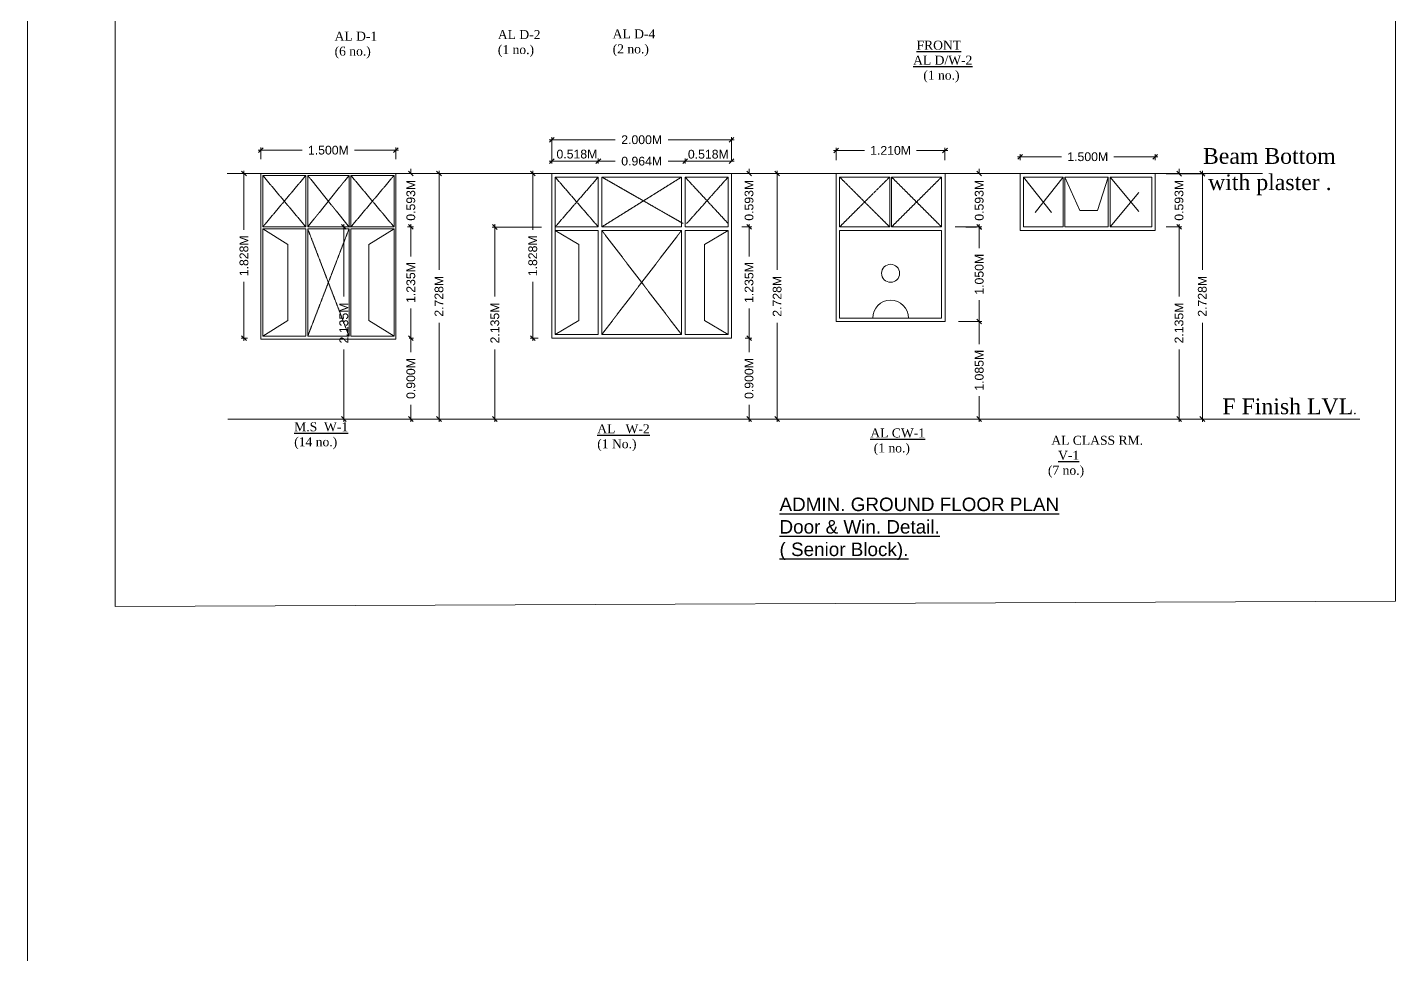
# Model space of a CAD drawing. Header units: metres. Extents: x 1545540 to 2027037, y 435419 to 693806.
# Drawn here: x 1722052 to 1737263, y 459379 to 469686 of the extents above; entities that cross this region are included whole.
import ezdxf

# ---------------------------------------------------------------- set-up
doc = ezdxf.new("R2010")
doc.units = ezdxf.units.M
doc.header["$LTSCALE"] = 1000
doc.header["$PDMODE"] = 35
doc.linetypes.add('ACAD_ISO02W100', pattern=[15, 12, -3])
doc.linetypes.add('DASHED', pattern=[0.75, 0.5, -0.25])
doc.layers.get('Defpoints').update_dxf_attribs({"lineweight": 18})
doc.layers.add('dimen', color=1, linetype='Continuous')
doc.layers.add('text', color=7, linetype='Continuous')
for name, color, linetype, lineweight in [('elevation', 1, 'Continuous', 13), ('FLOOR FINISH', 10, 'Continuous', 15), ('Text-2', 122, 'Continuous', 25), ('Ventilator', 6, 'DASHED', 18), ('Window n door', 150, 'Continuous', 15)]:
    doc.layers.add(name, color=color, linetype=linetype, lineweight=lineweight)
doc.styles.add('dim-stylus bt', font='arial.ttf')
doc.styles.add('L120', font='simplex.shx', dxfattribs={"height": 1})
doc.dimstyles.new('1      100 (big)', dxfattribs={"dimscale": 75, "dimtxt": 5, "dimasz": 3.5, "dimexe": 1.5, "dimexo": 2, "dimgap": 1, "dimtad": 0, "dimdec": 3, "dimlfac": 0.001, "dimzin": 0, "dimdsep": 46, "dimtxsty": 'dim-stylus bt', "dimblk": 'OBLIQUE', "dimcen": 0, "dimdle": 0.6, "dimclrd": 256, "dimclre": 7, "dimclrt": 256, "dimadec": 0, "dimazin": 0, "dimtfac": 0.7, "dimtdec": 3, "dimtofl": 0, "dimtmove": 1, "dimatfit": 3, "dimldrblk": 'OPEN90', "dimfxl": 0, "dimtolj": 1, "dimtzin": 0, "dimlwd": 15, "dimlwe": 15, "dimarcsym": 0})

# ---------------------------------------------------------------- blocks, each defined once
blk = doc.blocks.new('_Oblique')
at = {"color": 0, "linetype": 'ByBlock', "lineweight": -2}
blk.add_line((-0.5, -0.5), (0.5, 0.5), dxfattribs=at)
blk = doc.blocks.new('*D327')
at = {"layer": 'Defpoints', "color": 0, "transparency": 16777216}
for p in [(1726148, 468061), (1726128, 467468), (1726315, 467468)]:
    blk.add_point(p, dxfattribs=at)
at = {"layer": 'dimen', "color": 7, "lineweight": 15, "transparency": 16777216}
for p, q in [((1726298, 468061), (1726345, 468061)), ((1726278, 467468), (1726345, 467468))]:
    blk.add_line(p, q, dxfattribs=at)
at = {"layer": 'dimen', "lineweight": 15, "transparency": 16777216}
for p, q in [((1726315, 468061), (1726315, 468113)), ((1726315, 467468), (1726315, 467415))]:
    blk.add_line(p, q, dxfattribs=at)
at = {"layer": 'dimen', "lineweight": 15, "transparency": 16777216, "xscale": 52.5, "yscale": 52.5, "zscale": 52.5}
for p, rotation in [((1726315, 468061), 270), ((1726315, 467468), 90)]:
    blk.add_blockref('_Oblique', p, dxfattribs=dict(at, rotation=rotation))
at = {"layer": 'dimen', "transparency": 16777216, "insert": (1726315, 467764), "char_height": 97.5, "attachment_point": 5, "rotation": 90, "style": 'dim-stylus bt'}
blk.add_mtext('\\A1;0.593M', dxfattribs=at)
blk = doc.blocks.new('_Open90')
at = {"color": 0, "linetype": 'ByBlock', "lineweight": -2}
for p, q in [((0, 0), (-1, 0)), ((-0.5, 0.5), (0, 0)), ((0, 0), (-0.5, -0.5))]:
    blk.add_line(p, q, dxfattribs=at)
blk = doc.blocks.new('*D328')
at = {"layer": 'Defpoints', "color": 0, "transparency": 16777216}
for p in [(1726128, 467468), (1726315, 467468), (1726148, 466233)]:
    blk.add_point(p, dxfattribs=at)
at = {"layer": 'dimen', "color": 7, "lineweight": 15, "transparency": 16777216}
for p, q in [((1726278, 467468), (1726345, 467468)), ((1726298, 466233), (1726345, 466233))]:
    blk.add_line(p, q, dxfattribs=at)
at = {"layer": 'dimen', "lineweight": 15, "transparency": 16777216}
for p, q in [((1726315, 467498), (1726315, 467140)), ((1726315, 466203), (1726315, 466561))]:
    blk.add_line(p, q, dxfattribs=at)
at = {"layer": 'dimen', "lineweight": 15, "transparency": 16777216, "xscale": 52.5, "yscale": 52.5, "zscale": 52.5}
for p, rotation in [((1726315, 467468), 90), ((1726315, 466233), 270)]:
    blk.add_blockref('_Oblique', p, dxfattribs=dict(at, rotation=rotation))
at = {"layer": 'dimen', "transparency": 16777216, "insert": (1726315, 466850), "char_height": 97.5, "attachment_point": 5, "rotation": 90, "style": 'dim-stylus bt'}
blk.add_mtext('\\A1;1.235M', dxfattribs=at)
blk = doc.blocks.new('*D329')
at = {"layer": 'Defpoints', "color": 0, "transparency": 16777216}
for p in [(1726148, 468321), (1724648, 468073), (1726148, 468073)]:
    blk.add_point(p, dxfattribs=at)
at = {"layer": 'dimen', "lineweight": 15, "transparency": 16777216}
for p, q in [((1724618, 468321), (1725108, 468321)), ((1726178, 468321), (1725688, 468321))]:
    blk.add_line(p, q, dxfattribs=at)
at = {"layer": 'dimen', "color": 7, "lineweight": 15, "transparency": 16777216}
for p, q in [((1724648, 468223), (1724648, 468351)), ((1726148, 468223), (1726148, 468351))]:
    blk.add_line(p, q, dxfattribs=at)
at = {"layer": 'dimen', "lineweight": 15, "transparency": 16777216, "xscale": 52.5, "yscale": 52.5, "zscale": 52.5, "rotation": 180}
blk.add_blockref('_Oblique', (1724648, 468321), dxfattribs=at)
at = {"layer": 'dimen', "lineweight": 15, "transparency": 16777216, "xscale": 52.5, "yscale": 52.5, "zscale": 52.5}
blk.add_blockref('_Oblique', (1726148, 468321), dxfattribs=at)
at = {"layer": 'dimen', "transparency": 16777216, "insert": (1725398, 468321), "char_height": 97.5, "attachment_point": 5, "style": 'dim-stylus bt'}
blk.add_mtext('\\A1;1.500M', dxfattribs=at)
blk = doc.blocks.new('*D330')
at = {"layer": 'Defpoints', "color": 0, "transparency": 16777216}
for p in [(1726148, 468061), (1726148, 465333), (1726628, 465333)]:
    blk.add_point(p, dxfattribs=at)
at = {"layer": 'dimen', "color": 7, "lineweight": 15, "transparency": 16777216}
for p, q in [((1726298, 468061), (1726658, 468061)), ((1726298, 465333), (1726658, 465333))]:
    blk.add_line(p, q, dxfattribs=at)
at = {"layer": 'dimen', "lineweight": 15, "transparency": 16777216}
for p, q in [((1726628, 468091), (1726628, 466992)), ((1726628, 465303), (1726628, 466402))]:
    blk.add_line(p, q, dxfattribs=at)
at = {"layer": 'dimen', "lineweight": 15, "transparency": 16777216, "xscale": 52.5, "yscale": 52.5, "zscale": 52.5}
for p, rotation in [((1726628, 468061), 90), ((1726628, 465333), 270)]:
    blk.add_blockref('_Oblique', p, dxfattribs=dict(at, rotation=rotation))
at = {"layer": 'dimen', "transparency": 16777216, "insert": (1726628, 466697), "char_height": 97.5, "attachment_point": 5, "rotation": 90, "style": 'dim-stylus bt'}
blk.add_mtext('\\A1;2.728M', dxfattribs=at)
blk = doc.blocks.new('*D331')
at = {"layer": 'Defpoints', "color": 0, "transparency": 16777216}
for p in [(1726148, 466233), (1726148, 465333), (1726315, 465333)]:
    blk.add_point(p, dxfattribs=at)
at = {"layer": 'dimen', "color": 7, "lineweight": 15, "transparency": 16777216}
for p, q in [((1726298, 466233), (1726345, 466233)), ((1726298, 465333), (1726345, 465333))]:
    blk.add_line(p, q, dxfattribs=at)
at = {"layer": 'dimen', "lineweight": 15, "transparency": 16777216}
for p, q in [((1726315, 466263), (1726315, 466077)), ((1726315, 465303), (1726315, 465489))]:
    blk.add_line(p, q, dxfattribs=at)
at = {"layer": 'dimen', "lineweight": 15, "transparency": 16777216, "xscale": 52.5, "yscale": 52.5, "zscale": 52.5}
for p, rotation in [((1726315, 466233), 90), ((1726315, 465333), 270)]:
    blk.add_blockref('_Oblique', p, dxfattribs=dict(at, rotation=rotation))
at = {"layer": 'dimen', "transparency": 16777216, "insert": (1726315, 465783), "char_height": 97.5, "attachment_point": 5, "rotation": 90, "style": 'dim-stylus bt'}
blk.add_mtext('\\A1;0.900M', dxfattribs=at)
blk = doc.blocks.new('*D332')
at = {"layer": 'Defpoints', "color": 0, "transparency": 16777216}
for p in [(1724648, 468061), (1724460, 466233), (1724648, 466233)]:
    blk.add_point(p, dxfattribs=at)
at = {"layer": 'dimen', "color": 7, "lineweight": 15, "transparency": 16777216}
for p, q in [((1724498, 468061), (1724430, 468061)), ((1724498, 466233), (1724430, 466233))]:
    blk.add_line(p, q, dxfattribs=at)
at = {"layer": 'dimen', "lineweight": 15, "transparency": 16777216}
for p, q in [((1724460, 468091), (1724460, 467436)), ((1724460, 466203), (1724460, 466857))]:
    blk.add_line(p, q, dxfattribs=at)
at = {"layer": 'dimen', "lineweight": 15, "transparency": 16777216, "xscale": 52.5, "yscale": 52.5, "zscale": 52.5}
for p, rotation in [((1724460, 468061), 90), ((1724460, 466233), 270)]:
    blk.add_blockref('_Oblique', p, dxfattribs=dict(at, rotation=rotation))
at = {"layer": 'dimen', "transparency": 16777216, "insert": (1724460, 467147), "char_height": 97.5, "attachment_point": 5, "rotation": 90, "style": 'dim-stylus bt'}
blk.add_mtext('\\A1;1.828M', dxfattribs=at)
blk = doc.blocks.new('*D333')
at = {"layer": 'Defpoints', "color": 0, "transparency": 16777216}
for p in [(1734560, 468060), (1734560, 467468), (1734855, 467468)]:
    blk.add_point(p, dxfattribs=at)
at = {"layer": 'dimen', "color": 7, "lineweight": 15, "transparency": 16777216}
for p, q in [((1734710, 468060), (1734885, 468060)), ((1734710, 467468), (1734885, 467468))]:
    blk.add_line(p, q, dxfattribs=at)
at = {"layer": 'dimen', "lineweight": 15, "transparency": 16777216}
for p, q in [((1734855, 468060), (1734855, 468113)), ((1734855, 467468), (1734855, 467415))]:
    blk.add_line(p, q, dxfattribs=at)
at = {"layer": 'dimen', "lineweight": 15, "transparency": 16777216, "xscale": 52.5, "yscale": 52.5, "zscale": 52.5}
for p, rotation in [((1734855, 468060), 270), ((1734855, 467468), 90)]:
    blk.add_blockref('_Oblique', p, dxfattribs=dict(at, rotation=rotation))
at = {"layer": 'dimen', "transparency": 16777216, "insert": (1734855, 467764), "char_height": 97.5, "attachment_point": 5, "rotation": 90, "style": 'dim-stylus bt'}
blk.add_mtext('\\A1;0.593M', dxfattribs=at)
blk = doc.blocks.new('*D334')
at = {"layer": 'Defpoints', "color": 0, "transparency": 16777216}
for p in [(1734590, 468248), (1733090, 468060), (1734590, 468060)]:
    blk.add_point(p, dxfattribs=at)
at = {"layer": 'dimen', "lineweight": 15, "transparency": 16777216}
for p, q in [((1733060, 468248), (1733550, 468248)), ((1734620, 468248), (1734129, 468248))]:
    blk.add_line(p, q, dxfattribs=at)
at = {"layer": 'dimen', "color": 7, "lineweight": 15, "transparency": 16777216}
for p, q in [((1733090, 468210), (1733090, 468278)), ((1734590, 468210), (1734590, 468278))]:
    blk.add_line(p, q, dxfattribs=at)
at = {"layer": 'dimen', "lineweight": 15, "transparency": 16777216, "xscale": 52.5, "yscale": 52.5, "zscale": 52.5, "rotation": 180}
blk.add_blockref('_Oblique', (1733090, 468248), dxfattribs=at)
at = {"layer": 'dimen', "lineweight": 15, "transparency": 16777216, "xscale": 52.5, "yscale": 52.5, "zscale": 52.5}
blk.add_blockref('_Oblique', (1734590, 468248), dxfattribs=at)
at = {"layer": 'dimen', "transparency": 16777216, "insert": (1733840, 468248), "char_height": 97.5, "attachment_point": 5, "style": 'dim-stylus bt'}
blk.add_mtext('\\A1;1.500M', dxfattribs=at)
blk = doc.blocks.new('*D335')
at = {"layer": 'Defpoints', "color": 0, "transparency": 16777216}
for p in [(1734560, 467468), (1734560, 465333), (1734855, 465333)]:
    blk.add_point(p, dxfattribs=at)
at = {"layer": 'dimen', "color": 7, "lineweight": 15, "transparency": 16777216}
for p, q in [((1734710, 467468), (1734885, 467468)), ((1734710, 465333), (1734885, 465333))]:
    blk.add_line(p, q, dxfattribs=at)
at = {"layer": 'dimen', "lineweight": 15, "transparency": 16777216}
for p, q in [((1734855, 467498), (1734855, 466695)), ((1734855, 465303), (1734855, 466105))]:
    blk.add_line(p, q, dxfattribs=at)
at = {"layer": 'dimen', "lineweight": 15, "transparency": 16777216, "xscale": 52.5, "yscale": 52.5, "zscale": 52.5}
for p, rotation in [((1734855, 467468), 90), ((1734855, 465333), 270)]:
    blk.add_blockref('_Oblique', p, dxfattribs=dict(at, rotation=rotation))
at = {"layer": 'dimen', "transparency": 16777216, "insert": (1734855, 466400), "char_height": 97.5, "attachment_point": 5, "rotation": 90, "style": 'dim-stylus bt'}
blk.add_mtext('\\A1;2.135M', dxfattribs=at)
blk = doc.blocks.new('*D336')
at = {"layer": 'Defpoints', "color": 0, "transparency": 16777216}
for p in [(1734560, 468060), (1735114, 465333), (1735114, 465333)]:
    blk.add_point(p, dxfattribs=at)
at = {"layer": 'dimen', "color": 7, "lineweight": 15, "transparency": 16777216}
for p, q in [((1734710, 468060), (1735144, 468060)), ((1734964, 465333), (1735084, 465333))]:
    blk.add_line(p, q, dxfattribs=at)
at = {"layer": 'dimen', "lineweight": 15, "transparency": 16777216}
for p, q in [((1735114, 468090), (1735114, 466992)), ((1735114, 465303), (1735114, 466402))]:
    blk.add_line(p, q, dxfattribs=at)
at = {"layer": 'dimen', "lineweight": 15, "transparency": 16777216, "xscale": 52.5, "yscale": 52.5, "zscale": 52.5}
for p, rotation in [((1735114, 468060), 90), ((1735114, 465333), 270)]:
    blk.add_blockref('_Oblique', p, dxfattribs=dict(at, rotation=rotation))
at = {"layer": 'dimen', "transparency": 16777216, "insert": (1735114, 466697), "char_height": 97.5, "attachment_point": 5, "rotation": 90, "style": 'dim-stylus bt'}
blk.add_mtext('\\A1;2.728M', dxfattribs=at)
blk = doc.blocks.new('*D337')
at = {"layer": 'Defpoints', "color": 0, "transparency": 16777216}
for p in [(1731043, 468318), (1731043, 468061), (1732253, 468061)]:
    blk.add_point(p, dxfattribs=at)
at = {"layer": 'dimen', "lineweight": 15, "transparency": 16777216}
for p, q in [((1731013, 468318), (1731359, 468318)), ((1732283, 468318), (1731938, 468318))]:
    blk.add_line(p, q, dxfattribs=at)
at = {"layer": 'dimen', "color": 7, "lineweight": 15, "transparency": 16777216}
for p, q in [((1731043, 468211), (1731043, 468348)), ((1732253, 468211), (1732253, 468348))]:
    blk.add_line(p, q, dxfattribs=at)
at = {"layer": 'dimen', "lineweight": 15, "transparency": 16777216, "xscale": 52.5, "yscale": 52.5, "zscale": 52.5, "rotation": 180}
blk.add_blockref('_Oblique', (1731043, 468318), dxfattribs=at)
at = {"layer": 'dimen', "lineweight": 15, "transparency": 16777216, "xscale": 52.5, "yscale": 52.5, "zscale": 52.5}
blk.add_blockref('_Oblique', (1732253, 468318), dxfattribs=at)
at = {"layer": 'dimen', "transparency": 16777216, "insert": (1731648, 468318), "char_height": 97.5, "attachment_point": 5, "style": 'dim-stylus bt'}
blk.add_mtext('\\A1;1.210M', dxfattribs=at)
blk = doc.blocks.new('*D338')
at = {"layer": 'Defpoints', "color": 0, "transparency": 16777216}
for p in [(1732253, 468061), (1732215, 467468), (1732634, 467468)]:
    blk.add_point(p, dxfattribs=at)
at = {"layer": 'dimen', "color": 7, "lineweight": 15, "transparency": 16777216}
for p, q in [((1732403, 468061), (1732664, 468061)), ((1732365, 467468), (1732664, 467468))]:
    blk.add_line(p, q, dxfattribs=at)
at = {"layer": 'dimen', "lineweight": 15, "transparency": 16777216}
for p, q in [((1732634, 468061), (1732634, 468113)), ((1732634, 467468), (1732634, 467415))]:
    blk.add_line(p, q, dxfattribs=at)
at = {"layer": 'dimen', "lineweight": 15, "transparency": 16777216, "xscale": 52.5, "yscale": 52.5, "zscale": 52.5}
for p, rotation in [((1732634, 468061), 270), ((1732634, 467468), 90)]:
    blk.add_blockref('_Oblique', p, dxfattribs=dict(at, rotation=rotation))
at = {"layer": 'dimen', "transparency": 16777216, "insert": (1732634, 467764), "char_height": 97.5, "attachment_point": 5, "rotation": 90, "style": 'dim-stylus bt'}
blk.add_mtext('\\A1;0.593M', dxfattribs=at)
blk = doc.blocks.new('*D339')
at = {"layer": 'Defpoints', "color": 0, "transparency": 16777216}
for p in [(1732253, 466417), (1732253, 465333), (1732634, 465333)]:
    blk.add_point(p, dxfattribs=at)
at = {"layer": 'dimen', "color": 7, "lineweight": 15, "transparency": 16777216}
for p, q in [((1732403, 466417), (1732664, 466417)), ((1732403, 465333), (1732664, 465333))]:
    blk.add_line(p, q, dxfattribs=at)
at = {"layer": 'dimen', "lineweight": 15, "transparency": 16777216}
for p, q in [((1732634, 466447), (1732634, 466165)), ((1732634, 465303), (1732634, 465586))]:
    blk.add_line(p, q, dxfattribs=at)
at = {"layer": 'dimen', "lineweight": 15, "transparency": 16777216, "xscale": 52.5, "yscale": 52.5, "zscale": 52.5}
for p, rotation in [((1732634, 466417), 90), ((1732634, 465333), 270)]:
    blk.add_blockref('_Oblique', p, dxfattribs=dict(at, rotation=rotation))
at = {"layer": 'dimen', "transparency": 16777216, "insert": (1732634, 465875), "char_height": 97.5, "attachment_point": 5, "rotation": 90, "style": 'dim-stylus bt'}
blk.add_mtext('\\A1;1.085M', dxfattribs=at)
blk = doc.blocks.new('*D340')
at = {"layer": 'Defpoints', "color": 0, "transparency": 16777216}
for p in [(1732634, 467467), (1732634, 466417), (1732634, 466417)]:
    blk.add_point(p, dxfattribs=at)
at = {"layer": 'dimen', "color": 7, "lineweight": 15, "transparency": 16777216}
for p, q in [((1732484, 467467), (1732604, 467467)), ((1732484, 466417), (1732604, 466417))]:
    blk.add_line(p, q, dxfattribs=at)
at = {"layer": 'dimen', "lineweight": 15, "transparency": 16777216}
for p, q in [((1732634, 467497), (1732634, 467232)), ((1732634, 466387), (1732634, 466653))]:
    blk.add_line(p, q, dxfattribs=at)
at = {"layer": 'dimen', "lineweight": 15, "transparency": 16777216, "xscale": 52.5, "yscale": 52.5, "zscale": 52.5}
for p, rotation in [((1732634, 467467), 90), ((1732634, 466417), 270)]:
    blk.add_blockref('_Oblique', p, dxfattribs=dict(at, rotation=rotation))
at = {"layer": 'dimen', "transparency": 16777216, "insert": (1732634, 466942), "char_height": 97.5, "attachment_point": 5, "rotation": 90, "style": 'dim-stylus bt'}
blk.add_mtext('\\A1;1.050M', dxfattribs=at)
blk = doc.blocks.new('*D348')
at = {"layer": 'Defpoints', "color": 0, "transparency": 16777216}
for p in [(1729881, 468061), (1729843, 467468), (1730075, 467468)]:
    blk.add_point(p, dxfattribs=at)
at = {"layer": 'dimen', "color": 7, "lineweight": 15, "transparency": 16777216}
for p, q in [((1730031, 468061), (1730105, 468061)), ((1729993, 467468), (1730105, 467468))]:
    blk.add_line(p, q, dxfattribs=at)
at = {"layer": 'dimen', "lineweight": 15, "transparency": 16777216}
for p, q in [((1730075, 468061), (1730075, 468114)), ((1730075, 467468), (1730075, 467415))]:
    blk.add_line(p, q, dxfattribs=at)
at = {"layer": 'dimen', "lineweight": 15, "transparency": 16777216, "xscale": 52.5, "yscale": 52.5, "zscale": 52.5}
for p, rotation in [((1730075, 468061), 270), ((1730075, 467468), 90)]:
    blk.add_blockref('_Oblique', p, dxfattribs=dict(at, rotation=rotation))
at = {"layer": 'dimen', "transparency": 16777216, "insert": (1730075, 467764), "char_height": 97.5, "attachment_point": 5, "rotation": 90, "style": 'dim-stylus bt'}
blk.add_mtext('\\A1;0.593M', dxfattribs=at)
blk = doc.blocks.new('*D349')
at = {"layer": 'Defpoints', "color": 0, "transparency": 16777216}
for p in [(1729843, 467468), (1730075, 467468), (1729881, 466233)]:
    blk.add_point(p, dxfattribs=at)
at = {"layer": 'dimen', "color": 7, "lineweight": 15, "transparency": 16777216}
for p, q in [((1729993, 467468), (1730105, 467468)), ((1730031, 466233), (1730105, 466233))]:
    blk.add_line(p, q, dxfattribs=at)
at = {"layer": 'dimen', "lineweight": 15, "transparency": 16777216}
for p, q in [((1730075, 467498), (1730075, 467140)), ((1730075, 466203), (1730075, 466561))]:
    blk.add_line(p, q, dxfattribs=at)
at = {"layer": 'dimen', "lineweight": 15, "transparency": 16777216, "xscale": 52.5, "yscale": 52.5, "zscale": 52.5}
for p, rotation in [((1730075, 467468), 90), ((1730075, 466233), 270)]:
    blk.add_blockref('_Oblique', p, dxfattribs=dict(at, rotation=rotation))
at = {"layer": 'dimen', "transparency": 16777216, "insert": (1730075, 466850), "char_height": 97.5, "attachment_point": 5, "rotation": 90, "style": 'dim-stylus bt'}
blk.add_mtext('\\A1;1.235M', dxfattribs=at)
blk = doc.blocks.new('*D350')
at = {"layer": 'Defpoints', "color": 0, "transparency": 16777216}
for p in [(1729881, 468061), (1729907, 465333), (1730387, 465333)]:
    blk.add_point(p, dxfattribs=at)
at = {"layer": 'dimen', "color": 7, "lineweight": 15, "transparency": 16777216}
for p, q in [((1730031, 468061), (1730417, 468061)), ((1730057, 465333), (1730417, 465333))]:
    blk.add_line(p, q, dxfattribs=at)
at = {"layer": 'dimen', "lineweight": 15, "transparency": 16777216}
for p, q in [((1730387, 468091), (1730387, 466992)), ((1730387, 465303), (1730387, 466402))]:
    blk.add_line(p, q, dxfattribs=at)
at = {"layer": 'dimen', "lineweight": 15, "transparency": 16777216, "xscale": 52.5, "yscale": 52.5, "zscale": 52.5}
for p, rotation in [((1730387, 468061), 90), ((1730387, 465333), 270)]:
    blk.add_blockref('_Oblique', p, dxfattribs=dict(at, rotation=rotation))
at = {"layer": 'dimen', "transparency": 16777216, "insert": (1730387, 466697), "char_height": 97.5, "attachment_point": 5, "rotation": 90, "style": 'dim-stylus bt'}
blk.add_mtext('\\A1;2.728M', dxfattribs=at)
blk = doc.blocks.new('*D351')
at = {"layer": 'Defpoints', "color": 0, "transparency": 16777216}
for p in [(1729884, 466233), (1729907, 465333), (1730075, 465333)]:
    blk.add_point(p, dxfattribs=at)
at = {"layer": 'dimen', "color": 7, "lineweight": 15, "transparency": 16777216}
for p, q in [((1730034, 466233), (1730105, 466233)), ((1730057, 465333), (1730105, 465333))]:
    blk.add_line(p, q, dxfattribs=at)
at = {"layer": 'dimen', "lineweight": 15, "transparency": 16777216}
for p, q in [((1730075, 466263), (1730075, 466077)), ((1730075, 465303), (1730075, 465489))]:
    blk.add_line(p, q, dxfattribs=at)
at = {"layer": 'dimen', "lineweight": 15, "transparency": 16777216, "xscale": 52.5, "yscale": 52.5, "zscale": 52.5}
for p, rotation in [((1730075, 466233), 90), ((1730075, 465333), 270)]:
    blk.add_blockref('_Oblique', p, dxfattribs=dict(at, rotation=rotation))
at = {"layer": 'dimen', "transparency": 16777216, "insert": (1730075, 465783), "char_height": 97.5, "attachment_point": 5, "rotation": 90, "style": 'dim-stylus bt'}
blk.add_mtext('\\A1;0.900M', dxfattribs=at)
blk = doc.blocks.new('*D352')
at = {"layer": 'Defpoints', "color": 0, "transparency": 16777216}
for p in [(1727881, 468061), (1727671, 466233), (1727881, 466233)]:
    blk.add_point(p, dxfattribs=at)
at = {"layer": 'dimen', "color": 7, "lineweight": 15, "transparency": 16777216}
for p, q in [((1727731, 468061), (1727641, 468061)), ((1727731, 466233), (1727641, 466233))]:
    blk.add_line(p, q, dxfattribs=at)
at = {"layer": 'dimen', "lineweight": 15, "transparency": 16777216}
for p, q in [((1727671, 468091), (1727671, 467436)), ((1727671, 466203), (1727671, 466857))]:
    blk.add_line(p, q, dxfattribs=at)
at = {"layer": 'dimen', "lineweight": 15, "transparency": 16777216, "xscale": 52.5, "yscale": 52.5, "zscale": 52.5}
for p, rotation in [((1727671, 468061), 90), ((1727671, 466233), 270)]:
    blk.add_blockref('_Oblique', p, dxfattribs=dict(at, rotation=rotation))
at = {"layer": 'dimen', "transparency": 16777216, "insert": (1727671, 467147), "char_height": 97.5, "attachment_point": 5, "rotation": 90, "style": 'dim-stylus bt'}
blk.add_mtext('\\A1;1.828M', dxfattribs=at)
blk = doc.blocks.new('*D353')
at = {"layer": 'Defpoints', "color": 0, "transparency": 16777216}
for p in [(1727881, 468437), (1727881, 468073), (1729881, 468073)]:
    blk.add_point(p, dxfattribs=at)
at = {"layer": 'dimen', "lineweight": 15, "transparency": 16777216}
for p, q in [((1727851, 468437), (1728586, 468437)), ((1729911, 468437), (1729176, 468437))]:
    blk.add_line(p, q, dxfattribs=at)
at = {"layer": 'dimen', "color": 7, "lineweight": 15, "transparency": 16777216}
for p, q in [((1727881, 468223), (1727881, 468467)), ((1729881, 468223), (1729881, 468467))]:
    blk.add_line(p, q, dxfattribs=at)
at = {"layer": 'dimen', "lineweight": 15, "transparency": 16777216, "xscale": 52.5, "yscale": 52.5, "zscale": 52.5, "rotation": 180}
blk.add_blockref('_Oblique', (1727881, 468437), dxfattribs=at)
at = {"layer": 'dimen', "lineweight": 15, "transparency": 16777216, "xscale": 52.5, "yscale": 52.5, "zscale": 52.5}
blk.add_blockref('_Oblique', (1729881, 468437), dxfattribs=at)
at = {"layer": 'dimen', "transparency": 16777216, "insert": (1728881, 468437), "char_height": 97.5, "attachment_point": 5, "style": 'dim-stylus bt'}
blk.add_mtext('\\A1;2.000M', dxfattribs=at)
blk = doc.blocks.new('*D354')
at = {"layer": 'Defpoints', "color": 0, "transparency": 16777216}
for p in [(1729363, 468199), (1729881, 468061), (1729363, 468023)]:
    blk.add_point(p, dxfattribs=at)
at = {"layer": 'dimen', "color": 7, "lineweight": 15, "transparency": 16777216}
for p, q in [((1729363, 468173), (1729363, 468229)), ((1729881, 468211), (1729881, 468229))]:
    blk.add_line(p, q, dxfattribs=at)
at = {"layer": 'dimen', "lineweight": 15, "transparency": 16777216}
blk.add_line((1729911, 468199), (1729333, 468199), dxfattribs=at)
at = {"layer": 'dimen', "lineweight": 15, "transparency": 16777216, "xscale": 52.5, "yscale": 52.5, "zscale": 52.5, "rotation": 180}
blk.add_blockref('_Oblique', (1729363, 468199), dxfattribs=at)
at = {"layer": 'dimen', "lineweight": 15, "transparency": 16777216, "xscale": 52.5, "yscale": 52.5, "zscale": 52.5}
blk.add_blockref('_Oblique', (1729881, 468199), dxfattribs=at)
at = {"layer": 'dimen', "transparency": 16777216, "insert": (1729622, 468276), "char_height": 97.5, "attachment_point": 5, "style": 'dim-stylus bt'}
blk.add_mtext('\\A1;0.518M', dxfattribs=at)
blk = doc.blocks.new('*D355')
at = {"layer": 'Defpoints', "color": 0, "transparency": 16777216}
for p in [(1728399, 468199), (1728399, 468023), (1729363, 468023)]:
    blk.add_point(p, dxfattribs=at)
at = {"layer": 'dimen', "color": 7, "lineweight": 15, "transparency": 16777216}
for p, q in [((1728399, 468173), (1728399, 468229)), ((1729363, 468173), (1729363, 468229))]:
    blk.add_line(p, q, dxfattribs=at)
at = {"layer": 'dimen', "lineweight": 15, "transparency": 16777216}
for p, q in [((1728369, 468199), (1728587, 468199)), ((1729393, 468199), (1729175, 468199))]:
    blk.add_line(p, q, dxfattribs=at)
at = {"layer": 'dimen', "lineweight": 15, "transparency": 16777216, "xscale": 52.5, "yscale": 52.5, "zscale": 52.5, "rotation": 180}
blk.add_blockref('_Oblique', (1728399, 468199), dxfattribs=at)
at = {"layer": 'dimen', "lineweight": 15, "transparency": 16777216, "xscale": 52.5, "yscale": 52.5, "zscale": 52.5}
blk.add_blockref('_Oblique', (1729363, 468199), dxfattribs=at)
at = {"layer": 'dimen', "transparency": 16777216, "insert": (1728881, 468199), "char_height": 97.5, "attachment_point": 5, "style": 'dim-stylus bt'}
blk.add_mtext('\\A1;0.964M', dxfattribs=at)
blk = doc.blocks.new('*D356')
at = {"layer": 'Defpoints', "color": 0, "transparency": 16777216}
for p in [(1727881, 468199), (1727881, 468023), (1728399, 468023)]:
    blk.add_point(p, dxfattribs=at)
at = {"layer": 'dimen', "color": 7, "lineweight": 15, "transparency": 16777216}
for p, q in [((1727881, 468173), (1727881, 468229)), ((1728399, 468173), (1728399, 468229))]:
    blk.add_line(p, q, dxfattribs=at)
at = {"layer": 'dimen', "lineweight": 15, "transparency": 16777216}
blk.add_line((1728429, 468199), (1727851, 468199), dxfattribs=at)
at = {"layer": 'dimen', "lineweight": 15, "transparency": 16777216, "xscale": 52.5, "yscale": 52.5, "zscale": 52.5, "rotation": 180}
blk.add_blockref('_Oblique', (1727881, 468199), dxfattribs=at)
at = {"layer": 'dimen', "lineweight": 15, "transparency": 16777216, "xscale": 52.5, "yscale": 52.5, "zscale": 52.5}
blk.add_blockref('_Oblique', (1728399, 468199), dxfattribs=at)
at = {"layer": 'dimen', "transparency": 16777216, "insert": (1728161, 468277), "char_height": 97.5, "attachment_point": 5, "style": 'dim-stylus bt'}
blk.add_mtext('\\A1;0.518M', dxfattribs=at)
blk = doc.blocks.new('*D357')
at = {"layer": 'Defpoints', "color": 0, "transparency": 16777216}
for p in [(1727919, 467467), (1727249, 465333), (1727919, 465333)]:
    blk.add_point(p, dxfattribs=at)
at = {"layer": 'dimen', "color": 7, "lineweight": 15, "transparency": 16777216}
for p, q in [((1727769, 467467), (1727219, 467467)), ((1727769, 465333), (1727219, 465333))]:
    blk.add_line(p, q, dxfattribs=at)
at = {"layer": 'dimen', "lineweight": 15, "transparency": 16777216}
for p, q in [((1727249, 467497), (1727249, 466695)), ((1727249, 465303), (1727249, 466105))]:
    blk.add_line(p, q, dxfattribs=at)
at = {"layer": 'dimen', "lineweight": 15, "transparency": 16777216, "xscale": 52.5, "yscale": 52.5, "zscale": 52.5}
for p, rotation in [((1727249, 467467), 90), ((1727249, 465333), 270)]:
    blk.add_blockref('_Oblique', p, dxfattribs=dict(at, rotation=rotation))
at = {"layer": 'dimen', "transparency": 16777216, "insert": (1727249, 466400), "char_height": 97.5, "attachment_point": 5, "rotation": 90, "style": 'dim-stylus bt'}
blk.add_mtext('\\A1;2.135M', dxfattribs=at)
blk = doc.blocks.new('*D358')
at = {"layer": 'Defpoints', "color": 0, "transparency": 16777216}
for p in [(1726128, 467468), (1725570, 465333), (1726128, 465333)]:
    blk.add_point(p, dxfattribs=at)
at = {"layer": 'dimen', "color": 7, "lineweight": 15, "transparency": 16777216}
for p, q in [((1725978, 467468), (1725540, 467468)), ((1725978, 465333), (1725540, 465333))]:
    blk.add_line(p, q, dxfattribs=at)
at = {"layer": 'dimen', "lineweight": 15, "transparency": 16777216}
for p, q in [((1725570, 467498), (1725570, 466695)), ((1725570, 465303), (1725570, 466105))]:
    blk.add_line(p, q, dxfattribs=at)
at = {"layer": 'dimen', "lineweight": 15, "transparency": 16777216, "xscale": 52.5, "yscale": 52.5, "zscale": 52.5}
for p, rotation in [((1725570, 467468), 90), ((1725570, 465333), 270)]:
    blk.add_blockref('_Oblique', p, dxfattribs=dict(at, rotation=rotation))
at = {"layer": 'dimen', "transparency": 16777216, "insert": (1725570, 466400), "char_height": 97.5, "attachment_point": 5, "rotation": 90, "style": 'dim-stylus bt'}
blk.add_mtext('\\A1;2.135M', dxfattribs=at)

msp = doc.modelspace()

# ---------------------------------------------------------------- linework, layer by layer
at = {"layer": 'Defpoints', "ltscale": 50}
msp.add_line((1722051.6517, 448293.9427), (1722051.6517, 479467.9928), dxfattribs=at)
at = {"layer": 'Defpoints', "ltscale": 0.05}
msp.add_lwpolyline([(1723028.9, 474702.2909), (1737262.8445, 474702.2909), (1737262.8445, 463307.0923), (1723028.9, 463249.1853)], close=True, dxfattribs=at)
at = {"layer": 'elevation', "ltscale": 0.05}
msp.add_line((1724273.6535, 468060.7651), (1735783.7313, 468060.7651), dxfattribs=at)
at = {"layer": 'FLOOR FINISH', "ltscale": 0.05}
msp.add_line((1736865.873, 465332.7651), (1724281.6535, 465332.7651), dxfattribs=at)
at = {"layer": 'Ventilator', "linetype": 'Continuous'}
for p, q in [((1733565.0329, 468022.4867), (1733127.5329, 468022.4867)), ((1733127.5329, 468022.4867), (1733127.5329, 467467.7651)), ((1733565.0329, 468022.4867), (1733565.0329, 467467.7651)), ((1734067.5329, 468022.4867), (1733585.0329, 468022.4867)), ((1733585.0329, 468022.4867), (1733585.0329, 467467.7651)), ((1734067.5329, 467467.7651), (1734067.5329, 468022.4867)), ((1734551.5329, 468022.4867), (1734087.5329, 468022.4867)), ((1734087.5329, 467467.7651), (1734087.5329, 468022.4867)), ((1734551.5329, 467467.7651), (1734551.5329, 468022.4867)), ((1733585.0329, 467467.7651), (1734067.5329, 467467.7651)), ((1734087.5329, 467467.7651), (1734551.5329, 467467.7651))]:
    msp.add_line(p, q, dxfattribs=at)
at = {"layer": 'Ventilator'}
for p, q in [((1733565.0329, 468022.4867), (1733127.5329, 467467.7651)), ((1733127.5329, 468022.4867), (1733565.0329, 467467.7651)), ((1733585.0329, 468022.4867), (1733750.5542, 467650.544)), ((1734067.5329, 468022.4867), (1733950.0117, 467650.544)), ((1734087.5329, 468022.4867), (1734551.5329, 467467.7651)), ((1734087.5329, 467467.7651), (1734551.5329, 468022.4867)), ((1733750.5542, 467650.544), (1733950.0117, 467650.544)), ((1733127.5329, 467467.7651), (1733565.0329, 467467.7651))]:
    msp.add_line(p, q, dxfattribs=at)
at = {"layer": 'Ventilator', "linetype": 'Continuous'}
msp.add_lwpolyline([(1734091.5329, 467429.7651), (1734589.5329, 467429.7651), (1734589.5329, 468060.4867), (1733089.5329, 468060.4867), (1733089.5329, 467429.7651)], close=True, dxfattribs=at)
at = {"layer": 'Window n door', "ltscale": 0.05}
for p, q in [((1727880.8508, 468060.7651), (1729880.8508, 468060.7651)), ((1727880.8508, 466232.7651), (1727880.8508, 468060.7651)), ((1729880.8508, 468060.7651), (1729880.8508, 466232.7651)), ((1731043.3394, 466417.4867), (1731043.3394, 468060.7651)), ((1732253.3394, 468060.7651), (1731043.3394, 468060.7651)), ((1732253.3394, 466417.4867), (1732253.3394, 468060.7651)), ((1724667.9948, 468040.7651), (1725147.9948, 468040.7651)), ((1724667.9948, 467467.7651), (1724667.9948, 468040.7651)), ((1725147.9948, 467467.7651), (1725147.9948, 468040.7651)), ((1725167.9948, 468040.7651), (1725627.9948, 468040.7651)), ((1725167.9948, 467467.7651), (1725167.9948, 468040.7651)), ((1725627.9948, 468040.7651), (1725627.9948, 467467.7651)), ((1725647.9948, 468040.7651), (1726127.9948, 468040.7651)), ((1725647.9948, 468040.7651), (1725647.9948, 467467.7651)), ((1726127.9948, 468040.7651), (1726127.9948, 467467.7651)), ((1727918.8508, 468022.7651), (1728398.8508, 468022.7651)), ((1727918.8508, 467430.0435), (1727918.8508, 468022.7651)), ((1728398.8508, 467467.7651), (1728398.8508, 468022.7651)), ((1728436.8508, 468022.7651), (1729324.8508, 468022.7651)), ((1728436.8508, 467467.7651), (1728436.8508, 468022.7651)), ((1729324.8508, 468022.7651), (1729324.8508, 467467.7651)), ((1729362.8508, 468022.7651), (1729842.8508, 468022.7651)), ((1729362.8508, 468022.7651), (1729362.8508, 467467.7651)), ((1729842.8508, 468022.7651), (1729842.8508, 467467.7651)), ((1731081.3394, 467467.7651), (1731081.3394, 468022.7651)), ((1731638.3394, 468022.7651), (1731081.3394, 468022.7651)), ((1731638.3394, 467467.7651), (1731638.3394, 468022.7651)), ((1732215.3394, 468022.7651), (1731658.3394, 468022.7651)), ((1731658.3394, 467467.7651), (1731658.3394, 468022.7651)), ((1732215.3394, 467467.7651), (1732215.3394, 468022.7651)), ((1724667.9948, 467467.7651), (1725147.9948, 467467.7651)), ((1724667.9948, 467447.7651), (1725147.9948, 467447.7651)), ((1724667.9948, 466252.7651), (1724667.9948, 467447.7651)), ((1724667.9948, 467447.7651), (1724947.9948, 467273.4943)), ((1725147.9948, 466252.7651), (1725147.9948, 467447.7651)), ((1725167.9948, 467467.7651), (1725627.9948, 467467.7651)), ((1725167.9948, 467447.7651), (1725627.9948, 467447.7651)), ((1725167.9948, 466252.7651), (1725167.9948, 467447.7651)), ((1725627.9948, 467447.7651), (1725627.9948, 466252.7651)), ((1725647.9948, 467467.7651), (1726127.9948, 467467.7651)), ((1725647.9948, 467447.7651), (1726127.9948, 467447.7651)), ((1725647.9948, 467447.7651), (1725647.9948, 466252.7651)), ((1726127.9948, 467447.7651), (1725847.9948, 467273.4943)), ((1726127.9948, 467447.7651), (1726127.9948, 466252.7651)), ((1728398.8508, 467467.7651), (1727918.8508, 467467.7651)), ((1729324.8508, 467467.7651), (1728436.8508, 467467.7651)), ((1729842.8508, 467467.7651), (1729362.8508, 467467.7651)), ((1731638.3394, 467467.7651), (1731081.3394, 467467.7651)), ((1732215.3394, 467467.7651), (1731658.3394, 467467.7651)), ((1728398.8508, 467430.0435), (1727918.8508, 467430.0435)), ((1727918.8508, 466271.0435), (1727918.8508, 467430.0435)), ((1727918.8508, 467430.0435), (1728180.8508, 467273.7727)), ((1728398.8508, 466271.0435), (1728398.8508, 467430.0435)), ((1729324.8508, 467430.0435), (1728436.8508, 467430.0435)), ((1728436.8508, 466271.0435), (1728436.8508, 467430.0435)), ((1729324.8508, 467430.0435), (1729324.8508, 466271.0435)), ((1729842.8508, 467430.0435), (1729362.8508, 467430.0435)), ((1729362.8508, 467430.0435), (1729362.8508, 466271.0435)), ((1729842.8508, 467430.0435), (1729580.8508, 467273.7727)), ((1729842.8508, 467430.0435), (1729842.8508, 466271.0435)), ((1731081.3394, 466455.4867), (1731081.3394, 467429.7651)), ((1732215.3394, 467429.7651), (1731081.3394, 467429.7651)), ((1732215.3394, 466455.4867), (1732215.3394, 467429.7651)), ((1724947.9948, 466427.0359), (1724947.9948, 467273.4943)), ((1725847.9948, 467273.4943), (1725847.9948, 466427.0359)), ((1728180.8508, 466427.0359), (1728180.8508, 467273.4943)), ((1729580.8508, 467273.4943), (1729580.8508, 466427.0359)), ((1724947.9948, 466427.0359), (1724667.9948, 466252.7651)), ((1725847.9948, 466427.0359), (1726127.9948, 466252.7651)), ((1728180.8508, 466427.0359), (1727918.8508, 466270.7651)), ((1729580.8508, 466427.0359), (1729842.8508, 466270.7651)), ((1732253.3394, 466417.4867), (1731043.3394, 466417.4867)), ((1731449.5979, 466455.4867), (1731081.3394, 466455.4867)), ((1732215.3394, 466455.4867), (1731847.0809, 466455.4867)), ((1725147.9948, 466252.7651), (1724667.9948, 466252.7651)), ((1725627.9948, 466252.7651), (1725167.9948, 466252.7651)), ((1726127.9948, 466252.7651), (1725647.9948, 466252.7651)), ((1729880.8508, 466232.7651), (1727880.8508, 466232.7651)), ((1728398.8508, 466270.7651), (1727918.8508, 466270.7651)), ((1729324.8508, 466270.7651), (1728436.8508, 466270.7651)), ((1729842.8508, 466270.7651), (1729362.8508, 466270.7651))]:
    msp.add_line(p, q, dxfattribs=at)
at = {"layer": 'Window n door', "linetype": 'ACAD_ISO02W100', "ltscale": 0.0004}
for p, q in [((1724667.9948, 468040.7651), (1725147.9948, 467467.7651)), ((1725147.9948, 468040.7651), (1724667.9948, 467467.7651)), ((1725167.9948, 468040.7651), (1725627.9948, 467467.7651)), ((1725627.9948, 468040.7651), (1725167.9948, 467467.7651)), ((1725647.9948, 468040.7651), (1726127.9948, 467467.7651)), ((1726127.9948, 468040.7651), (1725647.9948, 467467.7651)), ((1727918.8508, 468022.7651), (1728398.8508, 467467.7651)), ((1728398.8508, 468022.7651), (1727918.8508, 467467.7651)), ((1728436.8508, 468022.7651), (1729342.8508, 467505.4867)), ((1729324.8508, 468022.7651), (1728436.8508, 467467.7651)), ((1729362.8508, 468022.7651), (1729842.8508, 467505.4867)), ((1729842.8508, 468022.7651), (1729380.8508, 467505.4867)), ((1731081.3394, 468022.7651), (1731638.3394, 467467.7651)), ((1731638.3394, 468022.7651), (1731081.3394, 467467.7651)), ((1731658.3394, 468022.7651), (1732215.3394, 467467.7651)), ((1732215.3394, 468022.7651), (1731658.3394, 467467.7651)), ((1725167.9948, 467447.7651), (1725627.9948, 466252.7651)), ((1725627.9948, 467447.7651), (1725167.9948, 466252.7651)), ((1728436.8508, 467430.0435), (1729324.8508, 466271.0435)), ((1729324.8508, 467430.0435), (1728436.8508, 466271.0435))]:
    msp.add_line(p, q, dxfattribs=at)
at = {"layer": 'Window n door', "lineweight": 9, "ltscale": 0.05}
msp.add_line((1731449.5979, 466455.4867), (1731847.0809, 466455.4867), dxfattribs=at)
at = {"layer": 'Window n door', "ltscale": 0.05}
msp.add_lwpolyline([(1724647.9948, 468060.7651), (1726147.9948, 468060.7651), (1726147.9948, 466220.7651), (1724647.9948, 466220.7651)], close=True, dxfattribs=at)
msp.add_circle((1731648.3394, 466952.4867), 100, dxfattribs=at)
msp.add_arc((1731648.3394, 466455.4867), 198.7415, 0, 180, dxfattribs=at)

# ---------------------------------------------------------------- texts
at = {"layer": 'text', "attachment_point": 1, "rotation": 0.00000001, "style": 'L120'}
for s, insert, char_height, width in [('\\pi1697.4;{\\fTimes New Roman|b0|i0|c0|p18;\\H1.75x;Beam Bottom \\P\\pi1755;with plaster .}', (1733423.0588, 468344.4037), 100, 4832.064044), ('\\pi1694.2;{\\fTimes New Roman|b0|i0|c0|p18;\\H1.75x;F Finish LVL\\H0.57143x;.}', (1733642.8924, 465561.4721), 100, 4832.064044), ('{\\fTimes New Roman|b0|i0|c0|p18; \\H0.5x;  \\LM.S  W-1\\l \\H2x; \\P\\H0.5x;    (14 no.)}', (1724867.0182, 465296.5487), 200, 6841.770041), ('{\\fTimes New Roman|b0|i0|c0|p18;\\L AL   W-2 \\l\\P (1 No.)}', (1728349.4407, 465274.1986), 100, 6841.770041), ('{\\fTimes New Roman|b0|i0|c0|p18;\\L AL CW-1\\l \\P  (1 no.)}', (1731385.2011, 465228.1109), 100, 6841.770041), ('{\\fTimes New Roman|b0|i0|c0|p18; AL CLASS RM.\\P   \\LV-1\\l \\P(7 no.)}', (1733397.1764, 465146.3258), 100, 6841.770041), ('{\\fArial|b0|i0|c0|p34;\\LADMIN. GROUND FLOOR PLAN\\PDoor & Win. Detail.\\P( Senior Block).}', (1730413.5093, 464459.6419), 150, 12141.339423)]:
    msp.add_mtext(s, dxfattribs=dict(at, insert=insert, char_height=char_height, width=width))
at = {"layer": 'Text-2', "ltscale": 0.05, "char_height": 100, "width": 6841.770041, "attachment_point": 1, "rotation": 0.00000001, "style": 'L120'}
for s, insert in [('{\\fTimes New Roman|b0|i0|c0|p18;AL D-1\\P(6 no.)}', (1725467.0315, 469638.6348)), ('{\\fTimes New Roman|b0|i0|c0|p18;AL D-2\\P(1 no.)}', (1727281.8707, 469656.38)), ('{\\fTimes New Roman|b0|i0|c0|p18;AL D-4\\P(2 no.)}', (1728558.5024, 469663.6651)), ('{\\fTimes New Roman|b0|i0|c0|p18;\\L FRONT \\PAL D/W-2\\l\\P   (1 no.)}', (1731898.6496, 469538.329))]:
    msp.add_mtext(s, dxfattribs=dict(at, insert=insert))

# ---------------------------------------------------------------- dimensions: what is measured, and where the dimension line sits
at = {"layer": 'dimen'}
for base, p1, p2, picture, middle in [((1726147.9948, 468320.6975), (1724647.9948, 468072.7651), (1726147.9948, 468072.7651), '*D329', (1725397.9948, 468320.6975)), ((1731043.3394, 468318.4348), (1732253.3394, 468060.7651), (1731043.3394, 468060.7651), '*D337', (1731648.3394, 468318.4348)), ((1728398.8508, 468198.6839), (1729362.8508, 468022.7651), (1728398.8508, 468022.7651), '*D355', (1728880.8508, 468198.6839)), ((1734589.5329, 468247.5836), (1733089.5329, 468060.4867), (1734589.5329, 468060.4867), '*D334', (1733839.5329, 468247.5836))]:
    dim = msp.add_linear_dim(base=base, p1=p1, p2=p2, dimstyle='1      100 (big)', override={"dimtxt": 1.3, "dimasz": 0.7, "dimexe": 0.4, "dimpost": 'M\\X', "dimdle": 0.4}, dxfattribs=at)
    dim.commit()
    dim.dimension.update_dxf_attribs({"geometry": picture, "text_midpoint": middle})
dim = msp.add_aligned_dim(p1=(1729880.8508, 468072.7651), p2=(1727880.8508, 468072.7651), distance=-364.0658, dimstyle='1      100 (big)', override={"dimtxt": 1.3, "dimasz": 0.7, "dimexe": 0.4, "dimpost": 'M\\X', "dimdle": 0.4}, dxfattribs=at)
dim.commit()
dim.dimension.update_dxf_attribs({"geometry": '*D353', "text_midpoint": (1728880.8508, 468436.8309)})
for base, p1, p2, picture, middle in [((1727880.8508, 468198.6839), (1728398.8508, 468022.7651), (1727880.8508, 468022.7651), '*D356', (1728161.3744, 468151.7256)), ((1729362.8508, 468198.6839), (1729880.8508, 468060.7651), (1729362.8508, 468022.7651), '*D354', (1729621.8508, 468150.8791))]:
    dim = msp.add_linear_dim(base=base, p1=p1, p2=p2, dimstyle='1      100 (big)', override={"dimtxt": 1.3, "dimasz": 0.7, "dimexe": 0.4, "dimtad": 3, "dimpost": 'M\\X', "dimdle": 0.4}, dxfattribs=at)
    dim.commit()
    dim.dimension.update_dxf_attribs({"geometry": picture, "text_midpoint": middle, "dimtype": 160})
for base, p1, p2, picture, middle in [((1724460.2371, 466232.7651), (1724647.9948, 468060.7651), (1724647.9948, 466232.7651), '*D332', (1724460.2371, 467146.7651)), ((1726315.4792, 467467.7651), (1726147.9948, 468060.7651), (1726127.9948, 467467.7651), '*D327', (1726315.4792, 467764.2651)), ((1726627.9948, 465332.7651), (1726147.9948, 468060.7651), (1726147.9948, 465332.7651), '*D330', (1726627.9948, 466696.7651)), ((1727671.2186, 466232.7651), (1727880.8508, 468060.7651), (1727880.8508, 466232.7651), '*D352', (1727671.2186, 467146.7651)), ((1730074.8083, 467467.7651), (1729880.8508, 468061.0435), (1729842.8508, 467467.7651), '*D348', (1730074.8083, 467764.4043)), ((1730387.3239, 465332.7651), (1729880.8508, 468060.7651), (1729907.3239, 465332.7651), '*D350', (1730387.3239, 466696.7651)), ((1732633.9991, 467467.7651), (1732253.3394, 468060.7651), (1732215.3394, 467467.7651), '*D338', (1732633.9991, 467764.2651)), ((1734855.2847, 467467.7651), (1734559.5329, 468060.4867), (1734559.5329, 467467.7651), '*D333', (1734855.2847, 467764.1259)), ((1735113.6771, 465332.7651), (1734559.5329, 468060.4867), (1735113.6771, 465332.7651), '*D336', (1735113.6771, 466696.6259)), ((1725569.6396, 465332.7651), (1726127.9948, 467467.7651), (1726127.9948, 465332.7651), '*D358', (1725569.6396, 466400.2651)), ((1726315.4792, 467467.7651), (1726147.9948, 466232.7651), (1726127.9948, 467467.7651), '*D328', (1726315.4792, 466850.2651)), ((1727248.5983, 465332.7651), (1727918.8508, 467467.4867), (1727918.8508, 465332.7651), '*D357', (1727248.5983, 466400.1259)), ((1730074.8083, 467467.7651), (1729880.8508, 466233.0435), (1729842.8508, 467467.7651), '*D349', (1730074.8083, 466850.4043)), ((1732633.9527, 466417.4867), (1732634.0455, 467467.4867), (1732634.0455, 466417.4867), '*D340', (1732633.9527, 466942.4867)), ((1734855.2847, 465332.7651), (1734559.5329, 467467.7651), (1734559.5329, 465332.7651), '*D335', (1734855.2847, 466400.2651)), ((1732633.9991, 465332.7651), (1732253.3394, 466417.4867), (1732253.3394, 465332.7651), '*D339', (1732633.9991, 465875.1259)), ((1726315.4792, 465332.7651), (1726147.9948, 466232.7651), (1726147.9948, 465332.7651), '*D331', (1726315.4792, 465782.7651)), ((1730074.8083, 465332.7651), (1729883.8638, 466232.7651), (1729907.3239, 465332.7651), '*D351', (1730074.8083, 465782.7651))]:
    dim = msp.add_linear_dim(base=base, p1=p1, p2=p2, angle=90, dimstyle='1      100 (big)', override={"dimtxt": 1.3, "dimasz": 0.7, "dimexe": 0.4, "dimpost": 'M\\X', "dimdle": 0.4}, dxfattribs=at)
    dim.commit()
    dim.dimension.update_dxf_attribs({"geometry": picture, "text_midpoint": middle})

doc.saveas('drawing.dxf')
